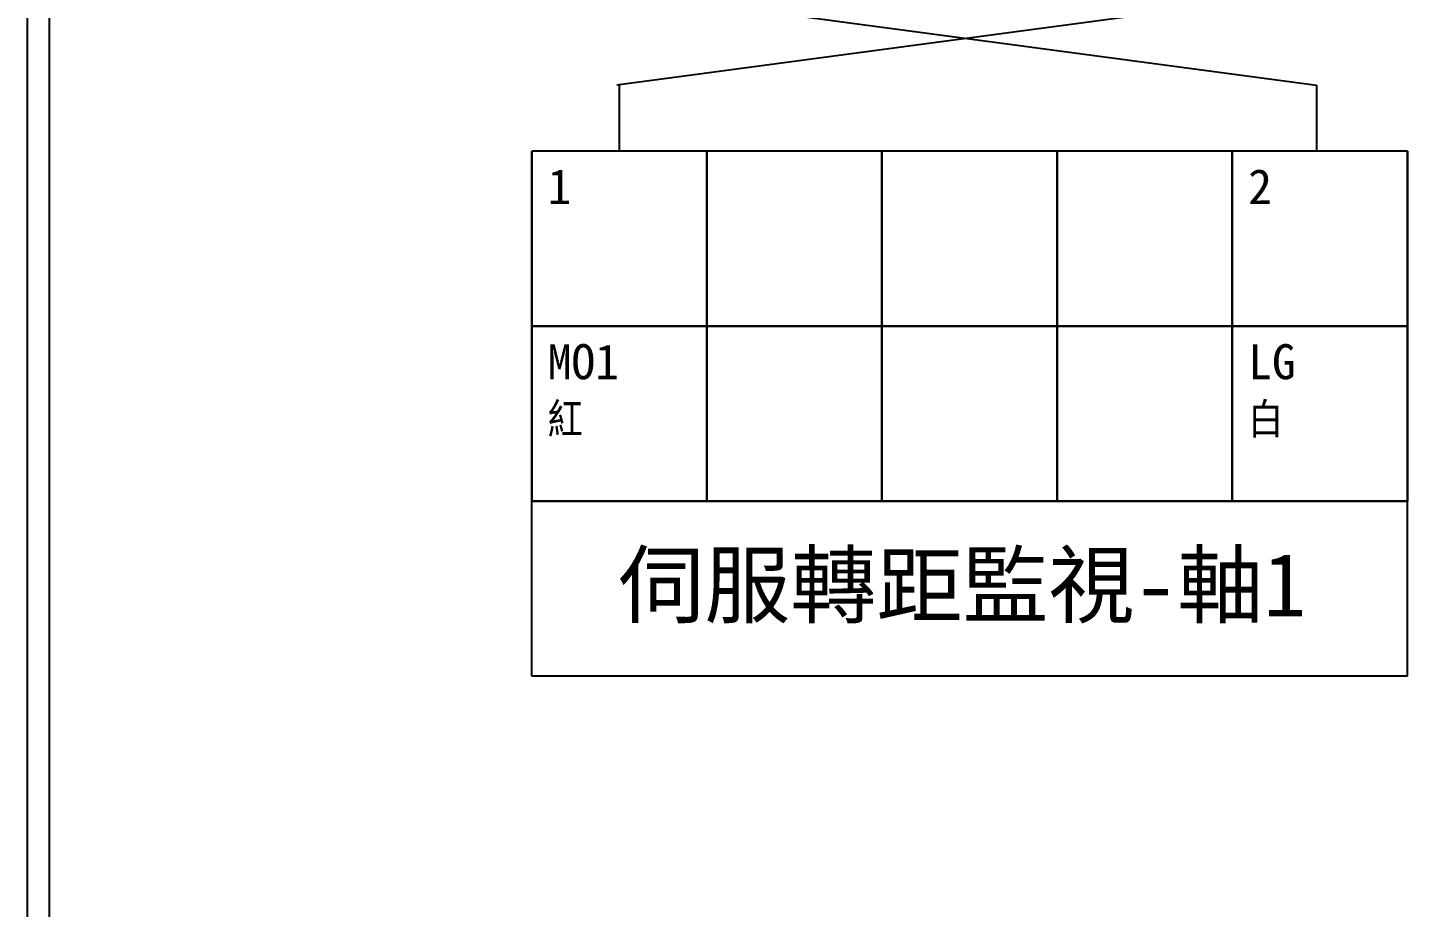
# Model space of a CAD drawing. Extents: x 10 to 297, y 3 to 207.
# Drawn here: x 10 to 88.8, y 53.3 to 103.5 of the extents above; entities that cross this region are included whole.
import ezdxf

# ---------------------------------------------------------------- set-up
doc = ezdxf.new("R2010")
doc.units = 0
doc.layers.get('0').update_dxf_attribs({"linetype": 'CONTINUOUS'})
doc.layers.add('圖框層', color=7, linetype='CONTINUOUS')
doc.styles.add('STSL', font='kaiu.ttf')

msp = doc.modelspace()

# ---------------------------------------------------------------- linework, layer by layer
for p, q in [((43.579, 105.598), (83.598, 100.247)), ((83.644, 105.598), (43.644, 100.247)), ((43.782, 100.265), (43.782, 96.476)), ((83.598, 100.247), (83.598, 96.476)), ((88.782, 96.476), (38.782, 96.476)), ((38.782, 86.476), (38.782, 96.476)), ((38.782, 96.476), (38.782, 86.476)), ((48.782, 96.476), (38.782, 96.476)), ((48.782, 86.476), (48.782, 96.476)), ((48.782, 96.476), (48.782, 86.476)), ((58.782, 96.476), (48.782, 96.476)), ((58.782, 86.476), (58.782, 96.476)), ((58.782, 96.476), (58.782, 86.476)), ((68.782, 96.476), (58.782, 96.476)), ((68.782, 86.476), (68.782, 96.476)), ((68.782, 96.476), (68.782, 86.476)), ((78.782, 96.476), (68.782, 96.476)), ((78.782, 86.476), (78.782, 96.476)), ((78.782, 96.476), (78.782, 86.476)), ((88.782, 96.476), (78.782, 96.476)), ((88.782, 86.476), (88.782, 96.476)), ((88.782, 96.476), (88.782, 86.476)), ((38.782, 86.476), (48.782, 86.476)), ((88.782, 86.476), (38.782, 86.476)), ((38.782, 76.476), (38.782, 86.476)), ((38.782, 86.476), (38.782, 76.476)), ((48.782, 86.476), (58.782, 86.476)), ((48.782, 76.476), (48.782, 86.476)), ((48.782, 86.476), (48.782, 76.476)), ((58.782, 86.476), (68.782, 86.476)), ((58.782, 76.476), (58.782, 86.476)), ((58.782, 86.476), (58.782, 76.476)), ((68.782, 86.476), (78.782, 86.476)), ((68.782, 76.476), (68.782, 86.476)), ((68.782, 86.476), (68.782, 76.476)), ((78.782, 86.476), (88.782, 86.476)), ((78.782, 76.476), (78.782, 86.476)), ((78.782, 86.476), (78.782, 76.476)), ((88.782, 76.476), (88.782, 86.476)), ((88.782, 86.476), (88.782, 76.476)), ((48.782, 76.476), (38.782, 76.476)), ((38.782, 66.476), (38.782, 76.476)), ((38.782, 66.476), (38.782, 76.476)), ((38.782, 76.476), (48.782, 76.476)), ((88.782, 76.476), (38.782, 76.476)), ((58.782, 76.476), (48.782, 76.476)), ((48.782, 76.476), (58.782, 76.476)), ((68.782, 76.476), (58.782, 76.476)), ((58.782, 76.476), (68.782, 76.476)), ((78.782, 76.476), (68.782, 76.476)), ((68.782, 76.476), (78.782, 76.476)), ((88.782, 76.476), (78.782, 76.476)), ((78.782, 76.476), (88.782, 76.476)), ((88.782, 66.476), (88.782, 76.476)), ((88.782, 66.476), (88.782, 76.476)), ((48.782, 66.476), (38.782, 66.476)), ((58.782, 66.476), (48.782, 66.476)), ((68.782, 66.476), (58.782, 66.476)), ((78.782, 66.476), (68.782, 66.476)), ((88.782, 66.476), (78.782, 66.476))]:
    msp.add_line(p, q)
at = {"layer": '圖框層', "color": 7}
for p, q in [((10, 3), (10, 206.969)), ((11.25, 4.25), (11.25, 205.719))]:
    msp.add_line(p, q, dxfattribs=at)

# ---------------------------------------------------------------- texts
at = {"char_height": 2, "width": 8.29132, "attachment_point": 1}
for s, insert in [('1', (39.69, 95.444)), ('2', (79.69, 95.444)), ('MO1\\P{\\Fromanc,chineset|c136;紅}', (39.69, 85.444)), ('LG\\P{\\Fromanc,chineset|c136;白}', (79.69, 85.444))]:
    msp.add_mtext(s, dxfattribs=dict(at, insert=insert))
at = {"layer": '圖框層', "color": 4, "style": 'STSL'}
msp.add_text('伺服轉距監視-軸1', height=3.6, dxfattribs=at).set_placement((43.732, 69.894))

doc.saveas('drawing.dxf')
